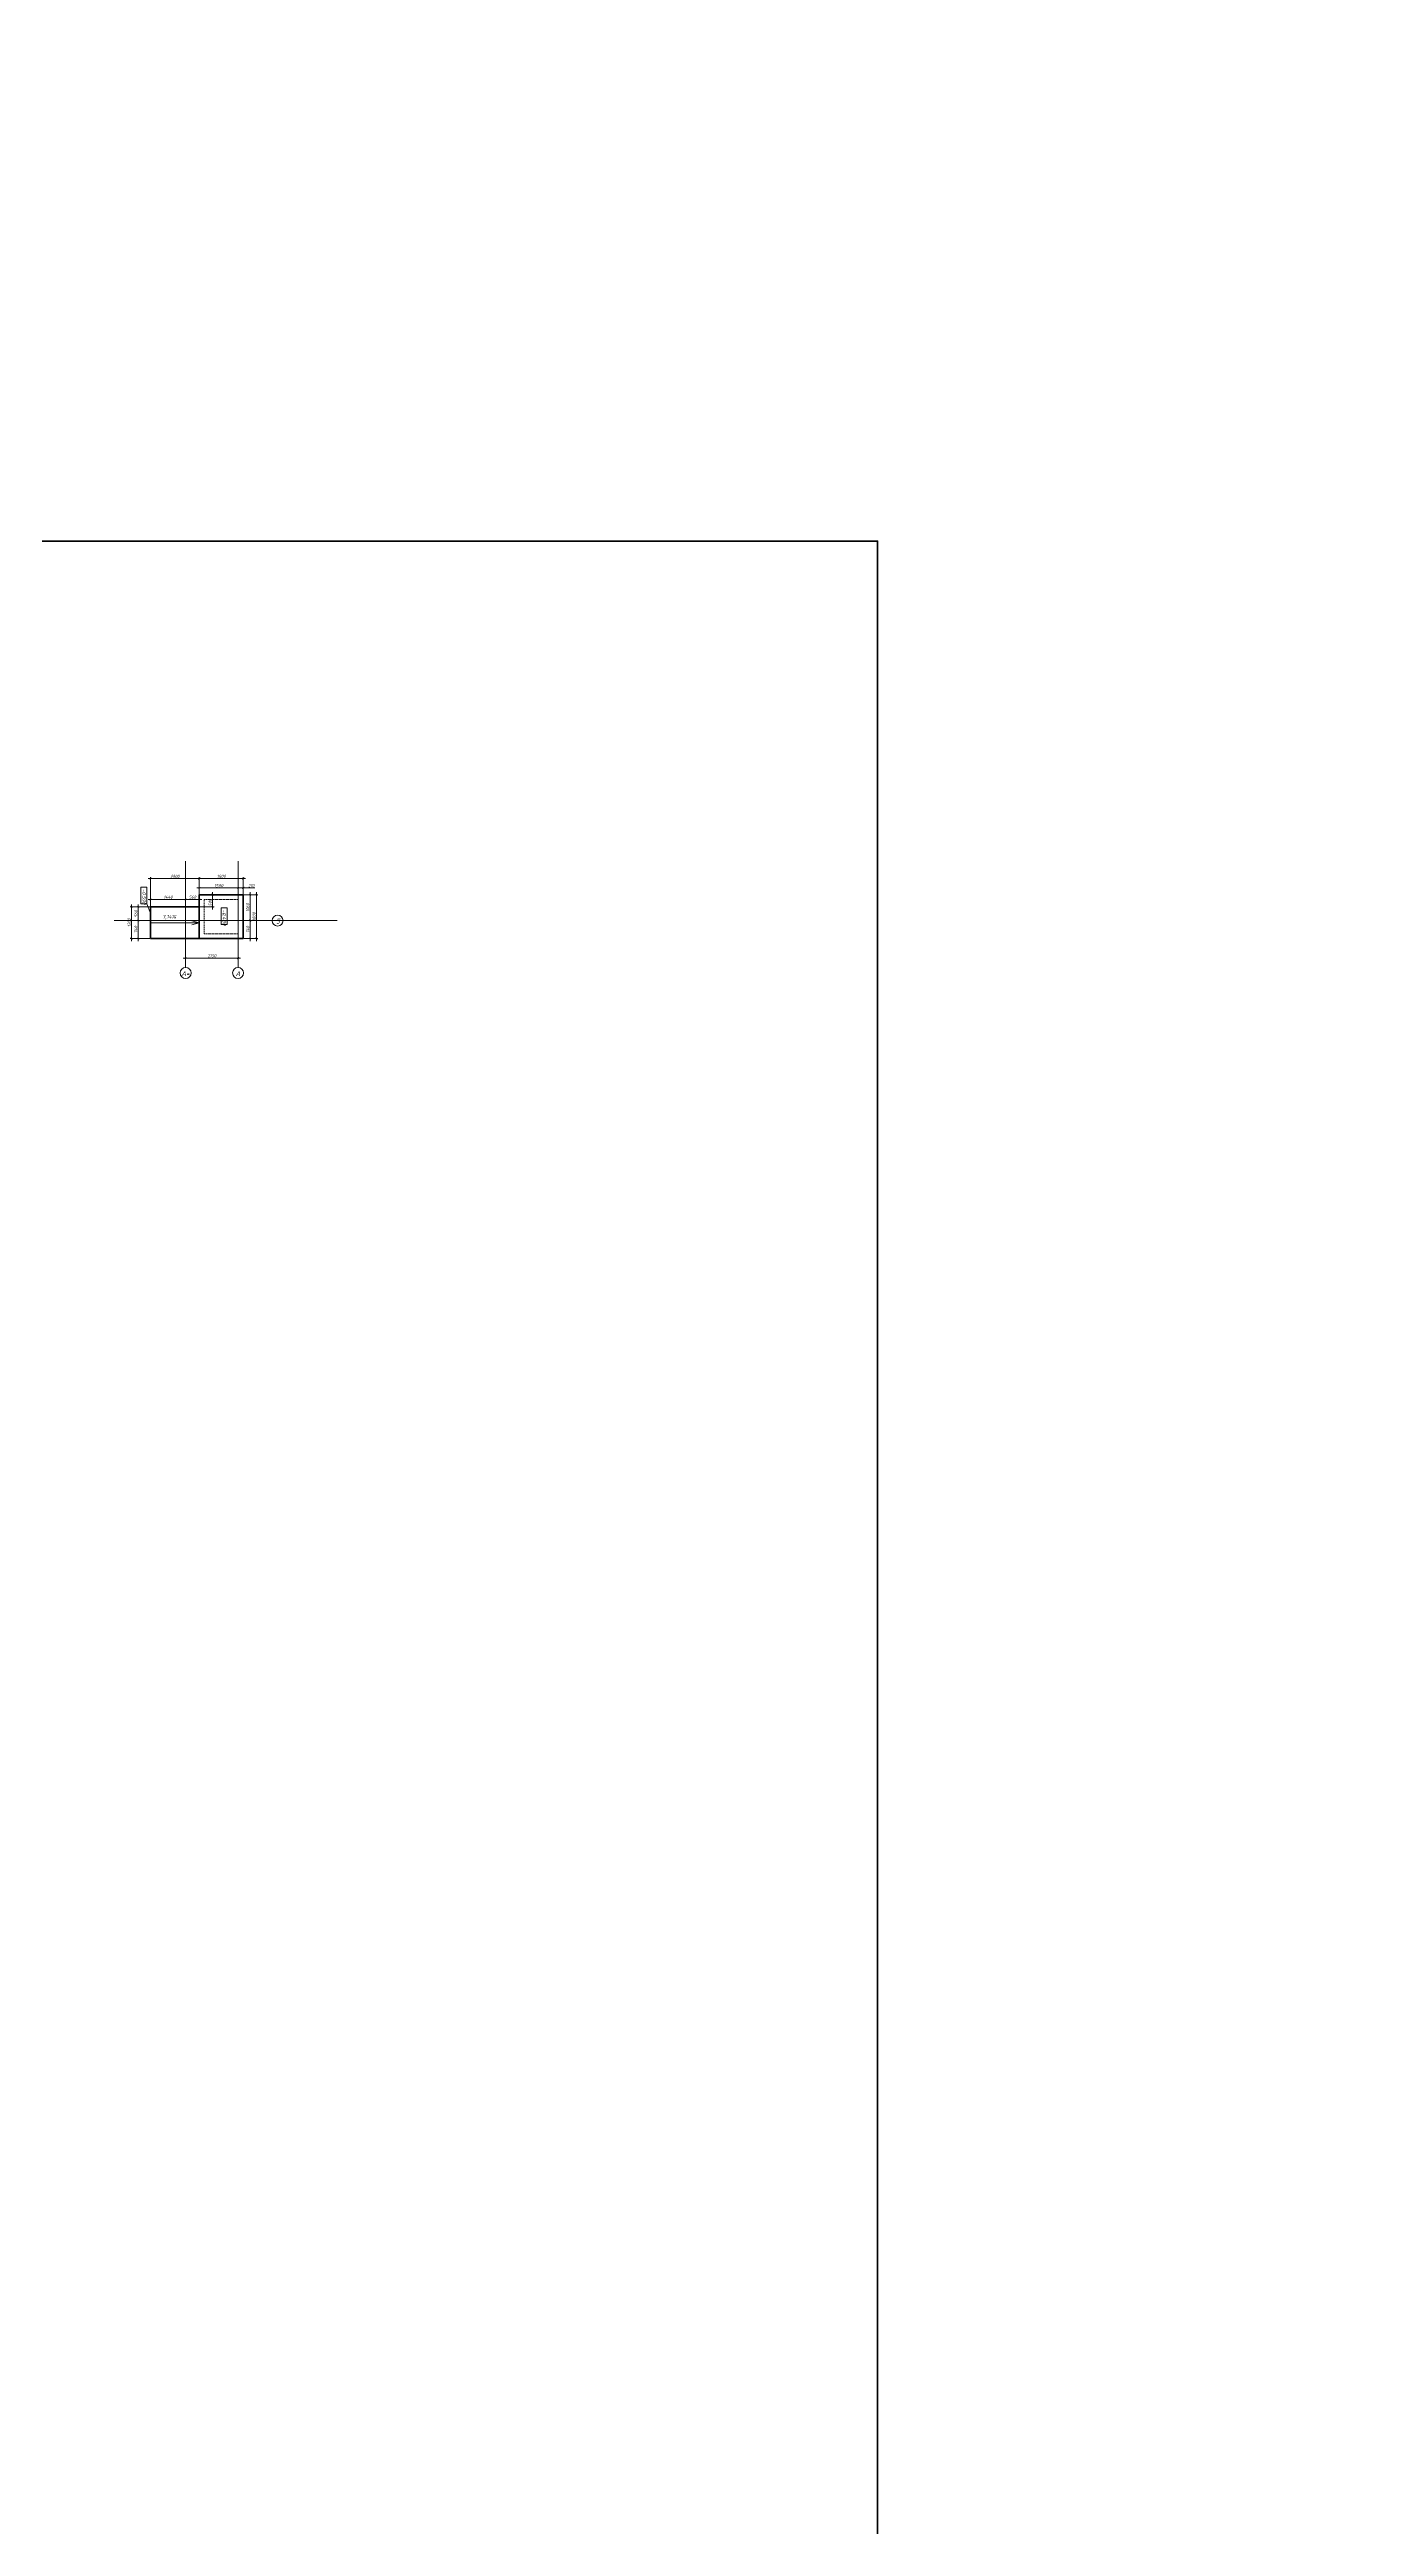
# Model space of a CAD drawing. Header units: millimetres. Extents: x 504091 to 2165846, y 135022 to 442887.
# Drawn here: x 1077424 to 1131206, y 201075 to 302626 of the extents above; entities that cross this region are included whole.
import ezdxf
from ezdxf import colors
from ezdxf.entities.mleader import LeaderData, LeaderLine
from ezdxf.math import Vec2, Vec3

# ---------------------------------------------------------------- set-up
doc = ezdxf.new("R2010")
doc.units = ezdxf.units.MM
for name, pattern in [('( Dashed )', [0.75, 0.5, -0.25]), ('ADSK_Линия сетки', [25, 20, -2.5, 0, -2.5]), ('осеваяX2', [4, 2.5, -0.5, 0.5, -0.5])]:
    doc.linetypes.add(name, pattern=pattern)
doc.layers.get('Defpoints').update_dxf_attribs({"color": 255})
for name, color, linetype, lineweight in [('Аннотация', 7, 'Continuous', 9), ('Лестницы', 7, 'Continuous', 18), ('Монолит тонкий', 204, 'Continuous', 9), ('Оси', 165, 'осеваяX2', 13), ('отметки', 7, 'Continuous', 20), ('размеры', 7, 'Continuous', 9), ('Размеры КР', 164, 'Continuous', 9), ('Рамка', 130, 'Continuous', 20), ('Рамка @ 100', 130, 'Continuous', 20)]:
    doc.layers.add(name, color=color, linetype=linetype, lineweight=lineweight)
doc.styles.add('GOST 2.304_new', font='isocpeur.ttf', dxfattribs={"width": 0.9, "oblique": 15})
doc.dimstyles.new('SPDS 1_50', dxfattribs={"dimscale": 50, "dimtxt": 2.5, "dimasz": 1.77, "dimexe": 1.25, "dimexo": 0.625, "dimtad": 1, "dimdec": 0, "dimrnd": 0.001, "dimzin": 9, "dimtxsty": 'GOST 2.304_new', "dimblk": 'ARCHTICK', "dimcen": 2.5, "dimdle": 2, "dimclrt": 256, "dimadec": 0, "dimazin": 2, "dimtfac": 0.75, "dimtdec": 0, "dimtmove": 1, "dimatfit": 3, "dimfxl": 0, "dimtolj": 1, "dimlwd": 9, "dimlwe": 9, "dimarcsym": 0})

# ---------------------------------------------------------------- blocks, each defined once
blk = doc.blocks.new('_ArchTick')
at = {"color": 0, "linetype": 'ByBlock', "const_width": 0.15}
blk.add_lwpolyline([(-0.5, -0.5), (0.5, 0.5)], dxfattribs=at)
blk = doc.blocks.new('*D1658')
at = {"layer": 'Defpoints', "color": 0, "lineweight": 20, "transparency": 16777216}
for p in [(1083003, 265375), (1083003, 265275), (1085153, 265275)]:
    blk.add_point(p, dxfattribs=at)
at = {"layer": 'Размеры КР', "color": 0, "lineweight": 9, "transparency": 16777216}
for p, q in [((1085253, 265375), (1082903, 265375)), ((1083003, 265306), (1083003, 265438)), ((1085153, 265306), (1085153, 265438))]:
    blk.add_line(p, q, dxfattribs=at)
at = {"layer": 'Размеры КР', "color": 0, "lineweight": 9, "transparency": 16777216, "xscale": 88.5, "yscale": 88.5, "zscale": 88.5, "rotation": 180}
blk.add_blockref('_ArchTick', (1083003, 265375), dxfattribs=at)
at = {"layer": 'Размеры КР', "color": 0, "lineweight": 9, "transparency": 16777216, "xscale": 88.5, "yscale": 88.5, "zscale": 88.5}
blk.add_blockref('_ArchTick', (1085153, 265375), dxfattribs=at)
at = {"layer": 'Размеры КР', "lineweight": 20, "transparency": 16777216, "insert": (1084078, 265469), "char_height": 125, "width": 114.93, "attachment_point": 5, "style": 'GOST 2.304_new'}
blk.add_mtext('\\A1;2150', dxfattribs=at)
blk = doc.blocks.new('*D1645')
at = {"layer": 'Defpoints', "color": 0, "lineweight": 20, "transparency": 16777216}
for p in [(1081575, 267474), (1081061, 266914), (1081563, 266914)]:
    blk.add_point(p, dxfattribs=at)
at = {"layer": 'Размеры КР', "color": 0, "lineweight": 9, "transparency": 16777216}
for p, q in [((1081543, 267474), (1080998, 267474)), ((1081061, 267574), (1081061, 266814)), ((1081532, 266914), (1080998, 266914))]:
    blk.add_line(p, q, dxfattribs=at)
at = {"layer": 'Размеры КР', "color": 0, "lineweight": 9, "transparency": 16777216, "xscale": 88.5, "yscale": 88.5, "zscale": 88.5}
for p, rotation in [((1081061, 267474), 90), ((1081061, 266914), 270)]:
    blk.add_blockref('_ArchTick', p, dxfattribs=dict(at, rotation=rotation))
at = {"layer": 'Размеры КР', "lineweight": 20, "transparency": 16777216, "insert": (1080967, 267194), "char_height": 125, "attachment_point": 5, "rotation": 90, "style": 'GOST 2.304_new'}
blk.add_mtext('\\A1;560', dxfattribs=at)
blk = doc.blocks.new('*D1646')
at = {"layer": 'Defpoints', "color": 0, "lineweight": 20, "transparency": 16777216}
for p in [(1081061, 266174), (1081563, 266914), (1081563, 266174)]:
    blk.add_point(p, dxfattribs=at)
at = {"layer": 'Размеры КР', "color": 0, "lineweight": 9, "transparency": 16777216}
for p, q in [((1081532, 266914), (1080998, 266914)), ((1081532, 266174), (1080998, 266174)), ((1081061, 267014), (1081061, 266074))]:
    blk.add_line(p, q, dxfattribs=at)
at = {"layer": 'Размеры КР', "color": 0, "lineweight": 9, "transparency": 16777216, "xscale": 88.5, "yscale": 88.5, "zscale": 88.5}
for p, rotation in [((1081061, 266914), 90), ((1081061, 266174), 270)]:
    blk.add_blockref('_ArchTick', p, dxfattribs=dict(at, rotation=rotation))
at = {"layer": 'Размеры КР', "lineweight": 20, "transparency": 16777216, "insert": (1080967, 266544), "char_height": 125, "attachment_point": 5, "rotation": 90, "style": 'GOST 2.304_new'}
blk.add_mtext('\\A1;740', dxfattribs=at)
blk = doc.blocks.new('*D1647')
at = {"layer": 'Defpoints', "color": 0, "lineweight": 20, "transparency": 16777216}
for p in [(1081563, 267474), (1080785, 266174), (1081563, 266174)]:
    blk.add_point(p, dxfattribs=at)
at = {"layer": 'Размеры КР', "color": 0, "lineweight": 9, "transparency": 16777216}
for p, q in [((1081532, 267474), (1080723, 267474)), ((1080785, 267574), (1080785, 266074)), ((1081532, 266174), (1080723, 266174))]:
    blk.add_line(p, q, dxfattribs=at)
at = {"layer": 'Размеры КР', "color": 0, "lineweight": 9, "transparency": 16777216, "xscale": 88.5, "yscale": 88.5, "zscale": 88.5}
for p, rotation in [((1080785, 267474), 90), ((1080785, 266174), 270)]:
    blk.add_blockref('_ArchTick', p, dxfattribs=dict(at, rotation=rotation))
at = {"layer": 'Размеры КР', "lineweight": 20, "transparency": 16777216, "insert": (1080691, 266824), "char_height": 125, "attachment_point": 5, "rotation": 90, "style": 'GOST 2.304_new'}
blk.add_mtext('\\A1;1300', dxfattribs=at)
blk = doc.blocks.new('*D1648')
at = {"layer": 'Defpoints', "color": 0, "lineweight": 20, "transparency": 16777216}
for p in [(1081563, 267474), (1083003, 267781), (1083003, 267483)]:
    blk.add_point(p, dxfattribs=at)
at = {"layer": 'Размеры КР', "color": 0, "lineweight": 9, "transparency": 16777216}
for p, q in [((1081463, 267781), (1083103, 267781)), ((1081563, 267505), (1081563, 267843)), ((1083003, 267514), (1083003, 267843))]:
    blk.add_line(p, q, dxfattribs=at)
at = {"layer": 'Размеры КР', "color": 0, "lineweight": 9, "transparency": 16777216, "xscale": 88.5, "yscale": 88.5, "zscale": 88.5, "rotation": 180}
blk.add_blockref('_ArchTick', (1081563, 267781), dxfattribs=at)
at = {"layer": 'Размеры КР', "color": 0, "lineweight": 9, "transparency": 16777216, "xscale": 88.5, "yscale": 88.5, "zscale": 88.5}
blk.add_blockref('_ArchTick', (1083003, 267781), dxfattribs=at)
at = {"layer": 'Размеры КР', "lineweight": 20, "transparency": 16777216, "insert": (1082283, 267875), "char_height": 125, "attachment_point": 5, "style": 'GOST 2.304_new'}
blk.add_mtext('\\A1;1440', dxfattribs=at)
blk = doc.blocks.new('*D1649')
at = {"layer": 'Defpoints', "color": 0, "lineweight": 20, "transparency": 16777216}
for p in [(1083003, 267483), (1083563, 267781), (1083563, 267474)]:
    blk.add_point(p, dxfattribs=at)
at = {"layer": 'Размеры КР', "color": 0, "lineweight": 9, "transparency": 16777216}
for p, q in [((1082903, 267781), (1083663, 267781)), ((1083003, 267514), (1083003, 267843)), ((1083563, 267505), (1083563, 267843))]:
    blk.add_line(p, q, dxfattribs=at)
at = {"layer": 'Размеры КР', "color": 0, "lineweight": 9, "transparency": 16777216, "xscale": 88.5, "yscale": 88.5, "zscale": 88.5, "rotation": 180}
blk.add_blockref('_ArchTick', (1083003, 267781), dxfattribs=at)
at = {"layer": 'Размеры КР', "color": 0, "lineweight": 9, "transparency": 16777216, "xscale": 88.5, "yscale": 88.5, "zscale": 88.5}
blk.add_blockref('_ArchTick', (1083563, 267781), dxfattribs=at)
at = {"layer": 'Размеры КР', "lineweight": 20, "transparency": 16777216, "insert": (1083283, 267875), "char_height": 125, "attachment_point": 5, "style": 'GOST 2.304_new'}
blk.add_mtext('\\A1;560', dxfattribs=at)
blk = doc.blocks.new('*D1656')
at = {"layer": 'Defpoints', "color": 0, "lineweight": 20, "transparency": 16777216}
for p in [(1083563, 268636), (1081563, 267474), (1083563, 267474)]:
    blk.add_point(p, dxfattribs=at)
at = {"layer": 'Размеры КР', "color": 0, "lineweight": 9, "transparency": 16777216}
for p, q in [((1081463, 268636), (1083663, 268636)), ((1081563, 267505), (1081563, 268699)), ((1083563, 267505), (1083563, 268699))]:
    blk.add_line(p, q, dxfattribs=at)
at = {"layer": 'Размеры КР', "color": 0, "lineweight": 9, "transparency": 16777216, "xscale": 88.5, "yscale": 88.5, "zscale": 88.5, "rotation": 180}
blk.add_blockref('_ArchTick', (1081563, 268636), dxfattribs=at)
at = {"layer": 'Размеры КР', "color": 0, "lineweight": 9, "transparency": 16777216, "xscale": 88.5, "yscale": 88.5, "zscale": 88.5}
blk.add_blockref('_ArchTick', (1083563, 268636), dxfattribs=at)
at = {"layer": 'Размеры КР', "lineweight": 20, "transparency": 16777216, "insert": (1082563, 268730), "char_height": 125, "attachment_point": 5, "style": 'GOST 2.304_new'}
blk.add_mtext('\\A1;2000', dxfattribs=at)
blk = doc.blocks.new('*D1657')
at = {"layer": 'Defpoints', "color": 0, "lineweight": 20, "transparency": 16777216}
for p in [(1085363, 268636), (1083563, 267474), (1085363, 267974)]:
    blk.add_point(p, dxfattribs=at)
at = {"layer": 'Размеры КР', "color": 0, "lineweight": 9, "transparency": 16777216}
for p, q in [((1083463, 268636), (1085463, 268636)), ((1083563, 267505), (1083563, 268699)), ((1085363, 268005), (1085363, 268699))]:
    blk.add_line(p, q, dxfattribs=at)
at = {"layer": 'Размеры КР', "color": 0, "lineweight": 9, "transparency": 16777216, "xscale": 88.5, "yscale": 88.5, "zscale": 88.5, "rotation": 180}
blk.add_blockref('_ArchTick', (1083563, 268636), dxfattribs=at)
at = {"layer": 'Размеры КР', "color": 0, "lineweight": 9, "transparency": 16777216, "xscale": 88.5, "yscale": 88.5, "zscale": 88.5}
blk.add_blockref('_ArchTick', (1085363, 268636), dxfattribs=at)
at = {"layer": 'Размеры КР', "lineweight": 20, "transparency": 16777216, "insert": (1084463, 268730), "char_height": 125, "attachment_point": 5, "style": 'GOST 2.304_new'}
blk.add_mtext('\\A1;1800', dxfattribs=at)
blk = doc.blocks.new('*D1650')
at = {"layer": 'Defpoints', "color": 0, "lineweight": 20, "transparency": 16777216}
for p in [(1085153, 268252), (1083563, 267974), (1085153, 267974)]:
    blk.add_point(p, dxfattribs=at)
at = {"layer": 'Размеры КР', "color": 0, "lineweight": 9, "transparency": 16777216}
for p, q in [((1083463, 268252), (1085253, 268252)), ((1083563, 268005), (1083563, 268315)), ((1085153, 268005), (1085153, 268315))]:
    blk.add_line(p, q, dxfattribs=at)
at = {"layer": 'Размеры КР', "color": 0, "lineweight": 9, "transparency": 16777216, "xscale": 88.5, "yscale": 88.5, "zscale": 88.5, "rotation": 180}
blk.add_blockref('_ArchTick', (1083563, 268252), dxfattribs=at)
at = {"layer": 'Размеры КР', "color": 0, "lineweight": 9, "transparency": 16777216, "xscale": 88.5, "yscale": 88.5, "zscale": 88.5}
blk.add_blockref('_ArchTick', (1085153, 268252), dxfattribs=at)
at = {"layer": 'Размеры КР', "lineweight": 20, "transparency": 16777216, "insert": (1084358, 268346), "char_height": 125, "attachment_point": 5, "style": 'GOST 2.304_new'}
blk.add_mtext('\\A1;1590', dxfattribs=at)
blk = doc.blocks.new('*D1651')
at = {"layer": 'Defpoints', "color": 0, "lineweight": 20, "transparency": 16777216}
for p in [(1085363, 268252), (1085153, 267974), (1085363, 267914)]:
    blk.add_point(p, dxfattribs=at)
at = {"layer": 'Размеры КР', "color": 0, "lineweight": 9, "transparency": 16777216}
for p, q in [((1085053, 268252), (1085463, 268252)), ((1085153, 268005), (1085153, 268315)), ((1085363, 267946), (1085363, 268315)), ((1085835, 268252), (1085363, 268252))]:
    blk.add_line(p, q, dxfattribs=at)
at = {"layer": 'Размеры КР', "color": 0, "lineweight": 9, "transparency": 16777216, "xscale": 88.5, "yscale": 88.5, "zscale": 88.5, "rotation": 180}
blk.add_blockref('_ArchTick', (1085153, 268252), dxfattribs=at)
at = {"layer": 'Размеры КР', "color": 0, "lineweight": 9, "transparency": 16777216, "xscale": 88.5, "yscale": 88.5, "zscale": 88.5}
blk.add_blockref('_ArchTick', (1085363, 268252), dxfattribs=at)
at = {"layer": 'Размеры КР', "lineweight": 20, "transparency": 16777216, "insert": (1085691, 268346), "char_height": 125, "attachment_point": 5, "style": 'GOST 2.304_new'}
blk.add_mtext('\\A1;210', dxfattribs=at)
blk = doc.blocks.new('*D1652')
at = {"layer": 'Defpoints', "color": 0, "lineweight": 20, "transparency": 16777216}
for p in [(1085363, 267974), (1085276, 266914), (1085644, 266914)]:
    blk.add_point(p, dxfattribs=at)
at = {"layer": 'Размеры КР', "color": 0, "lineweight": 9, "transparency": 16777216}
for p, q in [((1085395, 267974), (1085706, 267974)), ((1085644, 268074), (1085644, 266814)), ((1085308, 266914), (1085706, 266914))]:
    blk.add_line(p, q, dxfattribs=at)
at = {"layer": 'Размеры КР', "color": 0, "lineweight": 9, "transparency": 16777216, "xscale": 88.5, "yscale": 88.5, "zscale": 88.5}
for p, rotation in [((1085644, 267974), 90), ((1085644, 266914), 270)]:
    blk.add_blockref('_ArchTick', p, dxfattribs=dict(at, rotation=rotation))
at = {"layer": 'Размеры КР', "lineweight": 20, "transparency": 16777216, "insert": (1085550, 267444), "char_height": 125, "attachment_point": 5, "rotation": 90, "style": 'GOST 2.304_new'}
blk.add_mtext('\\A1;1060', dxfattribs=at)
blk = doc.blocks.new('*D1653')
at = {"layer": 'Defpoints', "color": 0, "lineweight": 20, "transparency": 16777216}
for p in [(1085276, 266914), (1085363, 266174), (1085644, 266174)]:
    blk.add_point(p, dxfattribs=at)
at = {"layer": 'Размеры КР', "color": 0, "lineweight": 9, "transparency": 16777216}
for p, q in [((1085308, 266914), (1085706, 266914)), ((1085395, 266174), (1085706, 266174)), ((1085644, 267014), (1085644, 266074))]:
    blk.add_line(p, q, dxfattribs=at)
at = {"layer": 'Размеры КР', "color": 0, "lineweight": 9, "transparency": 16777216, "xscale": 88.5, "yscale": 88.5, "zscale": 88.5}
for p, rotation in [((1085644, 266914), 90), ((1085644, 266174), 270)]:
    blk.add_blockref('_ArchTick', p, dxfattribs=dict(at, rotation=rotation))
at = {"layer": 'Размеры КР', "lineweight": 20, "transparency": 16777216, "insert": (1085550, 266544), "char_height": 125, "attachment_point": 5, "rotation": 90, "style": 'GOST 2.304_new'}
blk.add_mtext('\\A1;740', dxfattribs=at)
blk = doc.blocks.new('*D1654')
at = {"layer": 'Defpoints', "color": 0, "lineweight": 20, "transparency": 16777216}
for p in [(1085363, 267974), (1085363, 266174), (1085905, 266174)]:
    blk.add_point(p, dxfattribs=at)
at = {"layer": 'Размеры КР', "color": 0, "lineweight": 9, "transparency": 16777216}
for p, q in [((1085395, 267974), (1085968, 267974)), ((1085905, 268074), (1085905, 266074)), ((1085395, 266174), (1085968, 266174))]:
    blk.add_line(p, q, dxfattribs=at)
at = {"layer": 'Размеры КР', "color": 0, "lineweight": 9, "transparency": 16777216, "xscale": 88.5, "yscale": 88.5, "zscale": 88.5}
for p, rotation in [((1085905, 267974), 90), ((1085905, 266174), 270)]:
    blk.add_blockref('_ArchTick', p, dxfattribs=dict(at, rotation=rotation))
at = {"layer": 'Размеры КР', "lineweight": 20, "transparency": 16777216, "insert": (1085811, 267074), "char_height": 125, "attachment_point": 5, "rotation": 90, "style": 'GOST 2.304_new'}
blk.add_mtext('\\A1;1800', dxfattribs=at)
blk = doc.blocks.new('*D1655')
at = {"layer": 'Defpoints', "color": 0, "lineweight": 20, "transparency": 16777216}
for p in [(1083563, 267974), (1083563, 267474), (1084106, 267474)]:
    blk.add_point(p, dxfattribs=at)
at = {"layer": 'Размеры КР', "color": 0, "lineweight": 9, "transparency": 16777216}
for p, q in [((1083595, 267974), (1084169, 267974)), ((1083595, 267474), (1084169, 267474)), ((1084106, 268074), (1084106, 267374))]:
    blk.add_line(p, q, dxfattribs=at)
at = {"layer": 'Размеры КР', "color": 0, "lineweight": 9, "transparency": 16777216, "xscale": 88.5, "yscale": 88.5, "zscale": 88.5}
for p, rotation in [((1084106, 267974), 90), ((1084106, 267474), 270)]:
    blk.add_blockref('_ArchTick', p, dxfattribs=dict(at, rotation=rotation))
at = {"layer": 'Размеры КР', "lineweight": 20, "transparency": 16777216, "insert": (1084013, 267651), "char_height": 125, "attachment_point": 5, "rotation": 90, "style": 'GOST 2.304_new'}
blk.add_mtext('\\A1;500', dxfattribs=at)
blk = doc.blocks.new('*U5151')
at = {"layer": 'Рамка @ 100', "color": 7}
ml = blk.add_multileader_mtext('Standard', dxfattribs=at)
ml.set_content('Существующая монолитная\\Pж/б плита основания', color=7, style='GOST 2.304_new')
ml.set_leader_properties(color=253)
ml.build(insert=Vec2(0, 0))
ml.multileader.update_dxf_attribs({"text_left_attachment_type": 6, "text_right_attachment_type": 6, "dogleg_length": 2, "arrow_head_size": 300, "scale": 100})
ctx = ml.context
ctx.base_point, ctx.scale, ctx.char_height, ctx.arrow_head_size, ctx.landing_gap_size, ctx.plane_origin = Vec3(959528, 302265), 100, 300, 300, 200, Vec3(964012, 302490)
ctx.left_attachment, ctx.right_attachment, ctx.text_align_type = 6, 6, 1
notes = []
notes.append((ctx, [(1, (1, 1, 0), (963963, 302265), (-1, 0), 200, [(0, [(963989, 302410)], 0, [])])]))
ctx.mtext.insert, ctx.mtext.width, ctx.mtext.alignment, ctx.mtext.flow_direction = Vec3(961645, 302625), 4249.26, 2, 5
for ctx, leaders in notes:
    for number, flags, end, landing, length, lines in leaders:
        leader = LeaderData()
        leader.index, (leader.has_last_leader_line, leader.has_dogleg_vector, leader.attachment_direction) = number, flags
        leader.last_leader_point, leader.dogleg_vector, leader.dogleg_length = Vec3(end), Vec3(landing), length
        for number, points, colour, breaks in lines:
            line = LeaderLine()
            line.index, line.vertices, line.color, line.breaks = number, Vec3.list(points), colors.encode_raw_color(colour), breaks
            leader.lines.append(line)
        ctx.leaders.append(leader)

msp = doc.modelspace()

# ---------------------------------------------------------------- linework, layer by layer
at = {"layer": 'Аннотация', "lineweight": 20}
for points in [[(1081411.564, 268287.8748), (1081411.564, 267607.3759), (1081166.8055, 267607.3759), (1081166.8055, 268287.8748)], [(1084700.2792, 267435.2053), (1084700.2792, 266754.7064), (1084455.5207, 266754.7064), (1084455.5207, 267435.2053)]]:
    msp.add_lwpolyline(points, close=True, dxfattribs=at)
at = {"layer": 'Лестницы', "color": 5, "linetype": '( Dashed )', "lineweight": 9, "ltscale": 100}
for p, q in [((1083763.2566, 266374.0378), (1083763.2566, 267774.0378)), ((1083763.2566, 267774.0378), (1085163.2601, 267774.0378)), ((1085163.2601, 267774.0378), (1085163.2601, 266374.0378)), ((1083763.2566, 266374.0378), (1085163.2601, 266374.0378))]:
    msp.add_line(p, q, dxfattribs=at)
at = {"layer": 'Монолит тонкий', "lineweight": 40, "ltscale": 100}
for p, q in [((1081563.2566, 266174.0378), (1081563.2566, 267474.0378)), ((1081563.2566, 267474.0378), (1083563.2566, 267474.0378)), ((1083563.2566, 267974.0378), (1085363.2601, 267974.0378)), ((1083563.2566, 267474.0378), (1083563.2566, 267974.0378)), ((1083563.2566, 266174.0378), (1083563.2566, 267474.0378)), ((1085363.2601, 267974.0378), (1085363.2601, 266174.0378)), ((1081563.2566, 266174.0378), (1085363.2601, 266174.0378))]:
    msp.add_line(p, q, dxfattribs=at)
at = {"layer": 'Оси', "linetype": 'ADSK_Линия сетки'}
for p, q in [((1083002.934, 269346.4513), (1083002.934, 264991.2231)), ((1085152.934, 269346.4513), (1085152.934, 264991.2231)), ((1080069.001, 266913.768), (1089211.3681, 266913.768))]:
    msp.add_line(p, q, dxfattribs=at)
at = {"layer": 'размеры', "lineweight": 20}
msp.add_line((1081563.2566, 266822.4453), (1083563.2566, 266822.4453), dxfattribs=at)
at = {"layer": 'размеры'}
for p, q in [((1083563.2566, 266822.4453), (1083263.2566, 266902.8301)), ((1083263.2566, 266742.0606), (1083563.2566, 266822.4453))]:
    msp.add_line(p, q, dxfattribs=at)
at = {"layer": 'Размеры КР', "lineweight": 20}
msp.add_line((1081411.564, 267607.3759), (1081563.2566, 267221.0493), dxfattribs=at)
at = {"layer": 'Размеры КР', "lineweight": 60}
msp.add_lwpolyline([(989512.587, 282473.5457), (1111372.2995, 282473.5457), (1111372.2995, 135021.8652), (989512.587, 135021.8652)], close=True, dxfattribs=at)
at = {"layer": 'Размеры КР', "lineweight": 20}
for centre in [(1086772.1385, 266913.768), (1083002.934, 264766.2231), (1085152.934, 264766.2231)]:
    msp.add_circle(centre, 225, dxfattribs=at)

# ---------------------------------------------------------------- block references
at = {"layer": 'Рамка', "lineweight": 20}
msp.add_blockref('*U5151', (0, 0), dxfattribs=at)

# ---------------------------------------------------------------- texts
at = {"layer": 'Оси', "char_height": 200, "width": 245.7, "attachment_point": 5, "line_spacing_factor": 1.022766, "style": 'GOST 2.304_new'}
for s, insert in [('\\pt51.428,102.858,154.286,205.714,257.142,308.572,360,411.428,462.858,514.286,565.714,617.142,668.572,720,771.428,822.858,874.286,925.714,977.142,1028.572,1080,1131.428,1182.858,1234.286,1285.714,1337.142,1388.572,1440,1491.428,1542.858,1594.286,1645.714;5', (1086786.7294, 266890.4299)), ('\\pt51.428,102.858,154.286,205.714,257.142,308.572,360,411.428,462.858,514.286,565.714,617.142,668.572,720,771.428,822.858,874.286,925.714,977.142,1028.572,1080,1131.428,1182.858,1234.286,1285.714,1337.142,1388.572,1440,1491.428,1542.858,1594.286,1645.714;А*', (1082995.7239, 264740.6472)), ('\\pt51.428,102.858,154.286,205.714,257.142,308.572,360,411.428,462.858,514.286,565.714,617.142,668.572,720,771.428,822.858,874.286,925.714,977.142,1028.572,1080,1131.428,1182.858,1234.286,1285.714,1337.142,1388.572,1440,1491.428,1542.858,1594.286,1645.714;А', (1085145.7239, 264740.6472))]:
    msp.add_mtext(s, dxfattribs=dict(at, insert=insert))
at = {"layer": 'отметки', "lineweight": 20, "char_height": 150, "width": 771.616927, "attachment_point": 1, "rotation": 270, "line_spacing_factor": 1.022761, "style": 'GOST 2.304_new'}
for s, insert in [('{\\W1;-0.590}', (1081375.0733, 268215.1282)), ('{\\W1;-0.480}', (1084663.7885, 267362.4587))]:
    msp.add_mtext(s, dxfattribs=dict(at, insert=insert))
at = {"layer": 'размеры', "lineweight": 20, "insert": (1082054.7724, 267149.0706), "char_height": 150, "width": 482.731997, "attachment_point": 1, "line_spacing_factor": 1.022761, "style": 'GOST 2.304_new'}
msp.add_mtext('7,14%', dxfattribs=at)

# ---------------------------------------------------------------- dimensions: what is measured, and where the dimension line sits
at = {"layer": 'Размеры КР', "lineweight": 20}
for base, p1, p2, picture, middle in [((1083563.2566, 268636.126), (1081563.2566, 267474.0378), (1083563.2566, 267474.0378), '*D1656', (1082563.2566, 268729.876)), ((1085363.2601, 268636.126), (1083563.2566, 267474.0378), (1085363.2601, 267974.0378), '*D1657', (1084463.2583, 268729.876)), ((1085152.934, 268252.096), (1083563.2566, 267974.0378), (1085152.934, 267974.0378), '*D1650', (1084358.0953, 268345.846)), ((1083002.934, 267780.942), (1081563.2566, 267474.0378), (1083002.934, 267482.8444), '*D1648', (1082283.0953, 267874.692)), ((1083563.2566, 267780.942), (1083002.934, 267482.8444), (1083563.2566, 267474.0378), '*D1649', (1083283.0953, 267874.692)), ((1083002.934, 265375.0988), (1085152.934, 265275.1139), (1083002.934, 265275.1139), '*D1658', (1084077.934, 265468.8488))]:
    dim = msp.add_linear_dim(base=base, p1=p1, p2=p2, dimstyle='SPDS 1_50', dxfattribs=at)
    dim.commit()
    dim.dimension.update_dxf_attribs({"geometry": picture, "text_midpoint": middle})
dim = msp.add_linear_dim(base=(1085363.2601, 268252.096), p1=(1085152.934, 267974.0378), p2=(1085363.2601, 267914.3729), dimstyle='SPDS 1_50', dxfattribs=at)
dim.commit()
dim.dimension.update_dxf_attribs({"geometry": '*D1651', "text_midpoint": (1085690.949, 268275.741), "dimtype": 160})
for base, p1, p2, picture, middle in [((1080785.2482, 266174.0378), (1081563.2566, 267474.0378), (1081563.2566, 266174.0378), '*D1647', (1080691.4982, 266824.0378)), ((1081060.88, 266913.768), (1081574.6658, 267474.0378), (1081563.2566, 266913.768), '*D1645', (1080967.13, 267193.9029)), ((1085643.558, 266913.768), (1085363.2601, 267974.0378), (1085276.4153, 266913.768), '*D1652', (1085549.808, 267443.9029)), ((1085905.2328, 266174.0378), (1085363.2601, 267974.0378), (1085363.2601, 266174.0378), '*D1654', (1085811.4828, 267074.0378)), ((1081060.88, 266174.0378), (1081563.2566, 266913.768), (1081563.2566, 266174.0378), '*D1646', (1080967.13, 266543.9029)), ((1085643.558, 266174.0378), (1085276.4153, 266913.768), (1085363.2601, 266174.0378), '*D1653', (1085549.808, 266543.9029))]:
    dim = msp.add_linear_dim(base=base, p1=p1, p2=p2, angle=270, dimstyle='SPDS 1_50', dxfattribs=at)
    dim.commit()
    dim.dimension.update_dxf_attribs({"geometry": picture, "text_midpoint": middle})
dim = msp.add_linear_dim(base=(1084106.3918, 267474.0378), p1=(1083563.2566, 267974.0378), p2=(1083563.2566, 267474.0378), angle=270, dimstyle='SPDS 1_50', dxfattribs=at)
dim.commit()
dim.dimension.update_dxf_attribs({"geometry": '*D1655', "text_midpoint": (1084106.3918, 267650.5739), "dimtype": 160})

doc.saveas('drawing.dxf')
